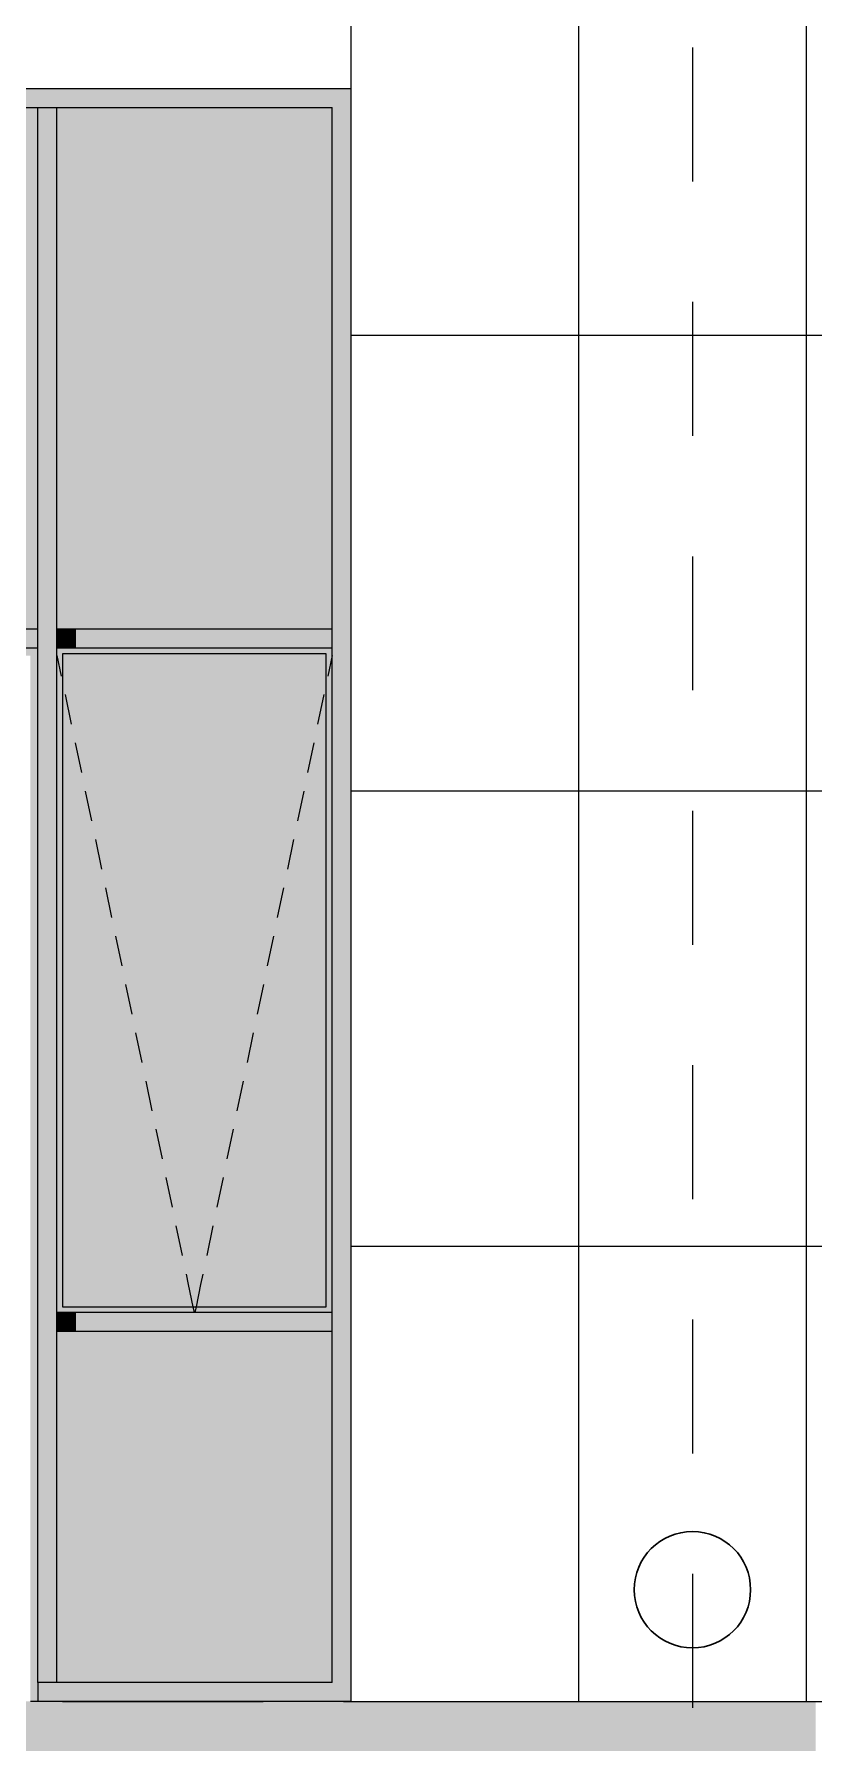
# Model space of a CAD drawing. Header units: millimetres. Extents: x 1499747 to 4341325, y -28481 to 441852.
# Drawn here: x 4149528 to 4151583, y 363719 to 368221 of the extents above; entities that cross this region are included whole.
import ezdxf

# ---------------------------------------------------------------- set-up
doc = ezdxf.new("R2010")
doc.units = ezdxf.units.MM
doc.header["$MEASUREMENT"] = 0
doc.layers.add('Чертеж и Рисунок', color=7, linetype='Continuous')

msp = doc.modelspace()

# ---------------------------------------------------------------- hatches: boundary and pattern name
at = {"layer": 'Чертеж и Рисунок', "linetype": 'Continuous', "lineweight": 0, "true_color": 0x2e2e2e}
for points in [[(4148912.8, 368028.4), (4149562.8, 368028.4), (4149562.8, 368078.4), (4148912.8, 368078.4)], [(4149562.8, 368078.4), (4149562.8, 368028.4), (4149637.8, 368028.4), (4149637.8, 368078.4)], [(4149637.8, 368078.4), (4149637.8, 368028.4), (4150312.8, 368028.4), (4150362.8, 368078.4)], [(4150362.8, 367128.4), (4150362.8, 368078.4), (4150312.8, 368028.4), (4150312.8, 367128.4)], [(4149537.8, 368028.4), (4149537.8, 367128.4), (4149587.8, 367128.4), (4149587.8, 368028.4)], [(4149537.8, 367128.4), (4149537.8, 366628.4), (4149587.8, 366628.4), (4149587.8, 367128.4)], [(4150362.8, 366628.4), (4150362.8, 367128.4), (4150312.8, 367128.4), (4150312.8, 366628.4)], [(4148937.8, 366603.4), (4149537.8, 366603.4), (4149537.8, 366653.4), (4148937.8, 366653.4)], [(4149587.8, 366603.4), (4149637.8, 366603.4), (4149637.8, 366653.4), (4149587.8, 366653.4)], [(4149637.8, 366653.4), (4149637.8, 366603.4), (4150312.8, 366603.4), (4150312.8, 366653.4)], [(4149537.8, 366603.4), (4148287.8, 366603.4), (4148307.8, 366583.4), (4149517.8, 366583.4)], [(4149537.8, 363828.4), (4149537.8, 366603.4), (4149517.8, 366583.4), (4149517.8, 363828.4)], [(4149537.8, 366628.4), (4149537.8, 366228.4), (4149587.8, 366228.4), (4149587.8, 366628.4)], [(4150362.8, 366228.4), (4150362.8, 366628.4), (4150312.8, 366628.4), (4150312.8, 366228.4)], [(4149537.8, 366228.4), (4149537.8, 364828.4), (4149587.8, 364828.4), (4149587.8, 366228.4)], [(4150362.8, 364828.4), (4150362.8, 366228.4), (4150312.8, 366228.4), (4150312.8, 364828.4)], [(4149587.8, 364828.4), (4149537.8, 364828.4), (4149537.8, 363878.4), (4149587.8, 363878.4)], [(4149587.8, 364803.4), (4149637.8, 364803.4), (4149637.8, 364853.4), (4149587.8, 364853.4)], [(4149637.8, 364853.4), (4149637.8, 364803.4), (4150312.8, 364803.4), (4150312.8, 364853.4)], [(4150362.8, 364828.4), (4150312.8, 364828.4), (4150312.8, 363878.4), (4150362.8, 363828.4)], [(4149637.8, 363828.4), (4149637.8, 363878.4), (4149537.8, 363878.4), (4149537.8, 363828.4)], [(4149637.8, 363828.4), (4150362.8, 363828.4), (4150312.8, 363878.4), (4149637.8, 363878.4)]]:
    msp.add_hatch(color=250, dxfattribs=at).paths.add_polyline_path(points)
at = {"layer": 'Чертеж и Рисунок', "linetype": 'Continuous', "lineweight": 0, "true_color": 0x84adf9}
for points in [[(4148937.8, 368028.4), (4148937.8, 366653.4), (4149537.8, 366653.4), (4149537.8, 368028.4)], [(4149587.8, 366653.4), (4150312.8, 366653.4), (4150312.8, 367128.4), (4150312.8, 368028.4), (4149587.8, 368028.4)], [(4150297.8, 364868.4), (4150297.8, 366588.4), (4149602.8, 366588.4), (4149602.8, 364868.4)], [(4149587.8, 364803.4), (4149587.8, 363878.4), (4150312.8, 363878.4), (4150312.8, 364803.4)]]:
    msp.add_hatch(color=161, dxfattribs=at).paths.add_polyline_path(points)
at = {"layer": 'Чертеж и Рисунок', "linetype": 'Continuous', "lineweight": 0, "true_color": 0xf7fdff}
for points in [[(4149587.8, 364853.4), (4149602.8, 364868.4), (4149602.8, 366588.4), (4149587.8, 366603.4), (4149587.8, 366228.4)], [(4149587.8, 366603.4), (4149602.8, 366588.4), (4150297.8, 366588.4), (4150312.8, 366603.4), (4149637.8, 366603.4)], [(4150297.8, 366588.4), (4150297.8, 364868.4), (4150312.8, 364853.4), (4150312.8, 366228.4), (4150312.8, 366603.4)], [(4149587.8, 364853.4), (4149637.8, 364853.4), (4150312.8, 364853.4), (4150297.8, 364868.4), (4149602.8, 364868.4)]]:
    msp.add_hatch(color=7, dxfattribs=at).paths.add_polyline_path(points)
at = {"layer": 'Чертеж и Рисунок', "linetype": 'Continuous', "lineweight": 0, "true_color": 0x7f7f7f}
for points in [[(4146887.8, 363828.4), (4146887.8, 363628.4), (4150937.8, 363628.4), (4150937.8, 363828.4)], [(4150937.8, 363828.4), (4150937.8, 359728.3), (4151587.8, 359728.3), (4151587.8, 363828.4)]]:
    msp.add_hatch(color=8, dxfattribs=at).paths.add_polyline_path(points)

# ---------------------------------------------------------------- linework, layer by layer
at = {"color": 4, "lineweight": 30}
msp.add_circle((4151262.8, 364122.9), 153.3, dxfattribs=at)
at = {"layer": 'Чертеж и Рисунок', "color": 253, "linetype": 'Continuous', "lineweight": 5, "true_color": 0xaaaaaa}
for points in [[(4150362.8, 373528.4), (4150362.8, 368078.4)], [(4150962.7, 373528.4), (4150962.7, 363828.4)], [(4151562.7, 373528.4), (4151562.7, 363828.4)], [(4150362.8, 367428), (4152162.6, 367428)], [(4150362.8, 366228), (4152162.6, 366228)], [(4150362.8, 365028), (4152162.7, 365028)]]:
    msp.add_lwpolyline(points, dxfattribs=at)
at = {"layer": 'Чертеж и Рисунок', "color": 8, "linetype": 'Continuous', "lineweight": 15}
for points in [[(4151262.8, 368185.9), (4151262.8, 367833.2)], [(4151262.8, 367515.7), (4151262.8, 367162.9)], [(4151262.8, 366845.4), (4151262.8, 366492.6)], [(4151262.8, 366175.1), (4151262.8, 365822.3)], [(4151262.8, 365504.8), (4151262.8, 365152.1)], [(4151262.8, 364834.6), (4151262.8, 364481.8)], [(4151262.8, 364164.3), (4151262.8, 363811.5)]]:
    msp.add_lwpolyline(points, dxfattribs=at)
at = {"layer": 'Чертеж и Рисунок', "color": 7, "linetype": 'Continuous', "lineweight": 5}
for points in [[(4147462.8, 368078.4), (4150362.8, 368078.4)], [(4150362.8, 368078.4), (4150362.8, 363828.4)], [(4148937.8, 368028.4), (4149537.8, 368028.4)], [(4149537.8, 367128.4), (4149537.8, 368028.4)], [(4149537.8, 368028.4), (4149562.8, 368028.4)], [(4149562.8, 368028.4), (4149587.8, 368028.4)], [(4149587.8, 368028.4), (4149637.8, 368028.4)], [(4149587.8, 367128.4), (4149587.8, 368028.4)], [(4149637.8, 368028.4), (4150312.8, 368028.4)], [(4150312.8, 367128.4), (4150312.8, 368028.4)], [(4149537.8, 366653.4), (4149537.8, 367128.4)], [(4149587.8, 366653.4), (4149587.8, 367128.4)], [(4150312.8, 366653.4), (4150312.8, 367128.4)], [(4149537.8, 366653.4), (4148937.8, 366653.4)], [(4149537.8, 366628.4), (4149537.8, 366653.4)], [(4149587.8, 366628.4), (4149587.8, 366653.4)], [(4149637.8, 366653.4), (4149587.8, 366653.4)], [(4150312.8, 366653.4), (4149637.8, 366653.4)], [(4150312.8, 366628.4), (4150312.8, 366653.4)], [(4149537.8, 366603.4), (4148937.8, 366603.4)], [(4149537.8, 366228.4), (4149537.8, 366628.4)], [(4149587.8, 366603.4), (4149587.8, 366628.4)], [(4149637.8, 366603.4), (4149587.8, 366603.4)], [(4149587.8, 366228.4), (4149587.8, 366603.4)], [(4150297.8, 366588.4), (4149602.8, 366588.4)], [(4149602.8, 366588.4), (4149602.8, 364868.4)], [(4150312.8, 366603.4), (4149637.8, 366603.4)], [(4150297.8, 364868.4), (4150297.8, 366588.4)], [(4150312.8, 366603.4), (4150312.8, 366628.4)], [(4150312.8, 366228.4), (4150312.8, 366603.4)], [(4149537.8, 364828.4), (4149537.8, 366228.4)], [(4149587.8, 364853.4), (4149587.8, 366228.4)], [(4150312.8, 364853.4), (4150312.8, 366228.4)], [(4149537.8, 363878.4), (4149537.8, 364828.4)], [(4149587.8, 364828.4), (4149587.8, 364853.4)], [(4149637.8, 364853.4), (4149587.8, 364853.4)], [(4149587.8, 363878.4), (4149587.8, 364828.4)], [(4149602.8, 364868.4), (4150297.8, 364868.4)], [(4150312.8, 364853.4), (4149637.8, 364853.4)], [(4150312.8, 364828.4), (4150312.8, 364853.4)], [(4150312.8, 364803.4), (4150312.8, 364828.4)], [(4149637.8, 364803.4), (4149587.8, 364803.4)], [(4150312.8, 364803.4), (4149637.8, 364803.4)], [(4150312.8, 363878.4), (4150312.8, 364803.4)], [(4149537.8, 363878.4), (4149537.8, 363828.4)], [(4149587.8, 363878.4), (4149537.8, 363878.4)], [(4149637.8, 363878.4), (4149587.8, 363878.4)], [(4150312.8, 363878.4), (4149637.8, 363878.4)], [(4149537.8, 363828.4), (4149517.8, 363828.4)], [(4149637.8, 363828.4), (4149537.8, 363828.4)], [(4150362.8, 363828.4), (4149637.8, 363828.4)], [(4150362.8, 363828.4), (4152162.8, 363828.4)]]:
    msp.add_lwpolyline(points, dxfattribs=at)
at = {"layer": 'Чертеж и Рисунок', "color": 23, "linetype": 'Continuous', "lineweight": 5, "true_color": 0xbf8080}
for points in [[(4149587.8, 366584.5), (4149599.1, 366530.1)], [(4150312.8, 366584.5), (4150301.4, 366530.1)], [(4149609.3, 366481.2), (4149625.7, 366402.9)], [(4150291.2, 366481.2), (4150274.8, 366402.9)], [(4149635.9, 366353.9), (4149652.3, 366275.6)], [(4150264.6, 366353.9), (4150248.3, 366275.6)], [(4149662.5, 366226.7), (4149678.8, 366148.4)], [(4150238.1, 366226.7), (4150221.7, 366148.4)], [(4149689.1, 366099.4), (4149705.4, 366021.1)], [(4150211.5, 366099.4), (4150195.1, 366021.1)], [(4149715.6, 365972.2), (4149732, 365893.9)], [(4150184.9, 365972.2), (4150168.6, 365893.9)], [(4149742.2, 365844.9), (4149758.6, 365766.6)], [(4150158.3, 365844.9), (4150142, 365766.6)], [(4149768.8, 365717.7), (4149785.1, 365639.3)], [(4150131.8, 365717.7), (4150115.4, 365639.3)], [(4149795.3, 365590.4), (4149811.7, 365512.1)], [(4150105.2, 365590.4), (4150088.8, 365512.1)], [(4149821.9, 365463.1), (4149838.3, 365384.8)], [(4150078.6, 365463.1), (4150062.3, 365384.8)], [(4149848.5, 365335.9), (4149864.8, 365257.6)], [(4150052.1, 365335.9), (4150035.7, 365257.6)], [(4149875.1, 365208.6), (4149891.4, 365130.3)], [(4150025.5, 365208.6), (4150009.1, 365130.3)], [(4149901.6, 365081.4), (4149918, 365003.1)], [(4149998.9, 365081.4), (4149982.6, 365003.1)], [(4149928.2, 364954.1), (4149933.9, 364926.8)], [(4149933.9, 364926.8), (4149946.1, 364868.4)], [(4149966.6, 364926.8), (4149954.4, 364868.4)], [(4149972.3, 364954.1), (4149966.6, 364926.8)], [(4149946.1, 364868.4), (4149949.2, 364853.4)], [(4149954.4, 364868.4), (4149951.3, 364853.4)]]:
    msp.add_lwpolyline(points, dxfattribs=at)
at = {"layer": 'Чертеж и Рисунок', "color": 1, "linetype": 'Continuous', "lineweight": 0}
for points in [[(4149602.2, 363828.4), (4150131.3, 363828.4)], [(4150343, 363828.4), (4150484.1, 363828.4)], [(4150695.8, 363828.4), (4151225, 363828.4)], [(4151436.6, 363828.4), (4151577.7, 363828.4)]]:
    msp.add_lwpolyline(points, dxfattribs=at)

doc.saveas('drawing.dxf')
